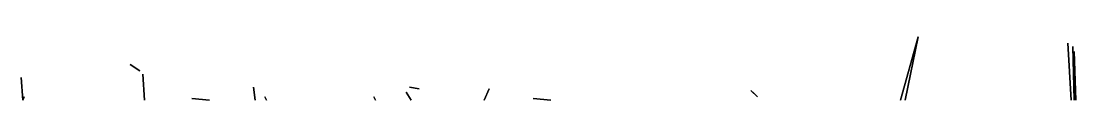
# Model space of a CAD drawing. Header units: millimetres. Extents: x -211 to 10565, y -2293 to 2244.
# Drawn here: x 9327.13 to 9340.86, y -741.61 to -740.78 of the extents above; entities that cross this region are included whole.
import ezdxf

# ---------------------------------------------------------------- set-up
doc = ezdxf.new("R2010")
doc.units = ezdxf.units.MM
doc.layers.add('PDF _Геометрия', color=7, linetype='Continuous')

msp = doc.modelspace()

# ---------------------------------------------------------------- linework, layer by layer
at = {"layer": 'PDF _Геометрия', "lineweight": 25}
for points in [[(9338.576, -741.61), (9338.808, -740.785)], [(9338.639, -741.61), (9338.808, -740.785), (9338.639, -741.61)], [(9340.798, -741.61), (9340.755, -740.869)], [(9340.84, -741.61), (9340.819, -740.912)], [(9340.861, -741.61), (9340.84, -740.975)], [(9328.546, -741.144), (9328.673, -741.229)], [(9328.736, -741.61), (9328.715, -741.271)], [(9327.149, -741.61), (9327.128, -741.314)], [(9330.175, -741.61), (9330.154, -741.441)], [(9332.185, -741.441), (9332.312, -741.462)], [(9327.149, -741.61), (9327.17, -741.568), (9327.149, -741.61)], [(9330.323, -741.61), (9330.302, -741.568)], [(9331.741, -741.61), (9331.72, -741.568)], [(9332.206, -741.61), (9332.143, -741.504)], [(9333.159, -741.61), (9333.222, -741.462), (9333.159, -741.61)], [(9333.159, -741.61), (9333.222, -741.462), (9333.159, -741.61)], [(9336.629, -741.483), (9336.671, -741.525), (9336.714, -741.568)], [(9329.583, -741.61), (9329.35, -741.589), (9329.583, -741.61)], [(9334.026, -741.61), (9333.793, -741.589), (9334.026, -741.61)]]:
    msp.add_lwpolyline(points, close=True, dxfattribs=at)

doc.saveas('drawing.dxf')
